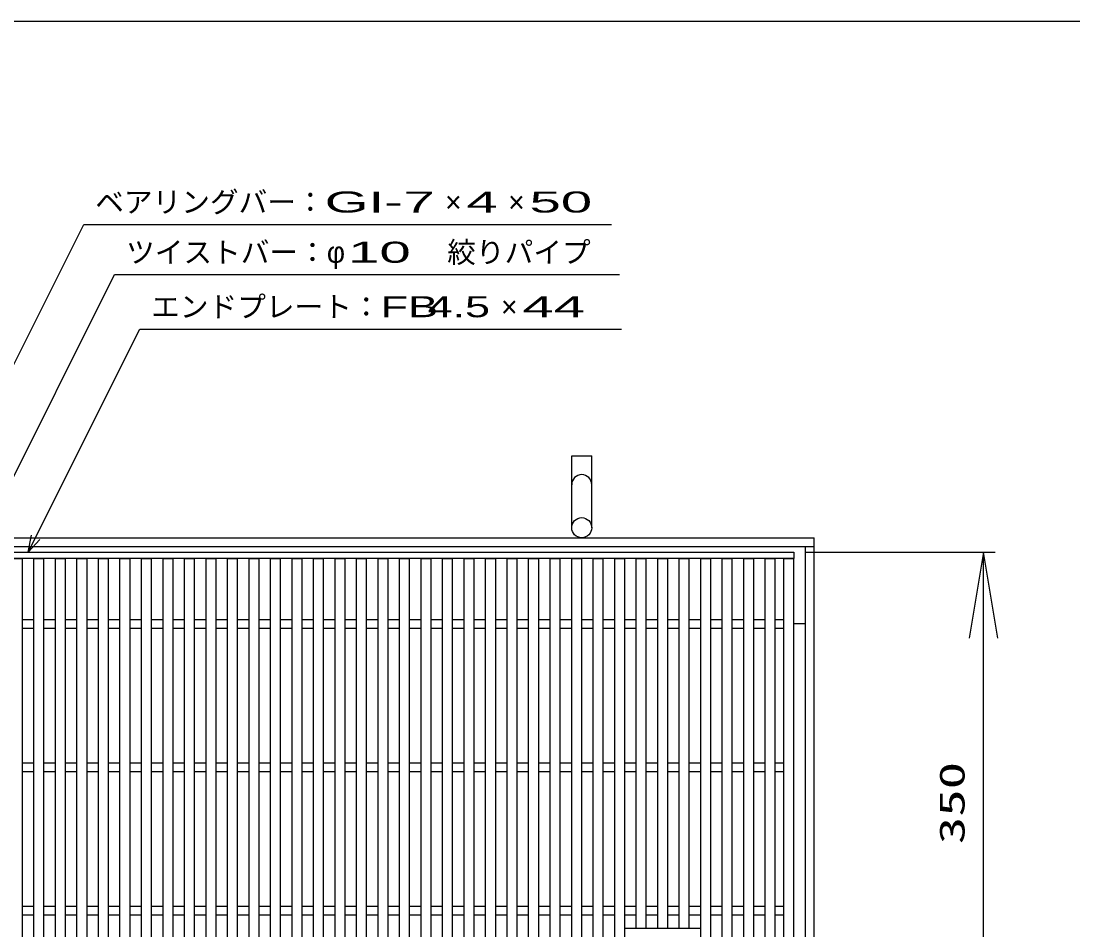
# Model space of a CAD drawing. Units: millimetres, scale not verified. Extents: x -1456 to 1389, y -1026 to 839.
# Drawn here: x -925 to -191, y 205 to 839 of the extents above; entities that cross this region are included whole.
import ezdxf
from ezdxf.enums import TextEntityAlignment as Align

# ---------------------------------------------------------------- set-up
doc = ezdxf.new("R2010")
doc.units = ezdxf.units.MM
doc.header["$LTSCALE"] = 8
for name, color, linetype, lineweight in [('0_2', 150, 'Continuous', 25), ('16', 3, 'Continuous', 25), ('17', 2, 'Continuous', 25), ('19', 6, 'Continuous', 25), ('22', 4, 'Continuous', 25)]:
    doc.layers.add(name, color=color, linetype=linetype, lineweight=lineweight)
doc.styles.add('ベクトル', font='')
doc.styles.add('ＭＳ ゴシック', font='')
doc.styles.get('ベクトル').set_extended_font_data('ベクトル')
doc.styles.get('ＭＳ ゴシック').set_extended_font_data('MS Gothic')

# ---------------------------------------------------------------- blocks, each defined once
blk = doc.blocks.new('open_arrow')
at = {"color": 0, "linetype": 'Continuous', "lineweight": -2}
blk.add_lwpolyline([(7.5, 1.25), (0, 0), (7.5, -1.25)], dxfattribs=at)

msp = doc.modelspace()

# ---------------------------------------------------------------- linework, layer by layer
at = {"layer": '0_2'}
msp.add_line((-1379.2, 838.8), (1388.8, 838.8), dxfattribs=at)
at = {"layer": '16'}
for p, q in [((-1081, 468.5), (-386, 468.5)), ((-386, 464), (-1081, 464)), ((-931, 464), (-924, 464)), ((-924, -227), (-924, 464)), ((-916, -227), (-916, 464)), ((-916, 464), (-909, 464)), ((-909, -227), (-909, 464)), ((-901, -227), (-901, 464)), ((-901, 464), (-894, 464)), ((-894, -227), (-894, 464)), ((-886, -227), (-886, 464)), ((-886, 464), (-879, 464)), ((-879, -227), (-879, 464)), ((-871, -227), (-871, 464)), ((-871, 464), (-864, 464)), ((-864, -227), (-864, 464)), ((-856, -227), (-856, 464)), ((-856, 464), (-849, 464)), ((-849, -227), (-849, 464)), ((-841, -227), (-841, 464)), ((-841, 464), (-834, 464)), ((-834, -227), (-834, 464)), ((-826, -227), (-826, 464)), ((-826, 464), (-819, 464)), ((-819, -227), (-819, 464)), ((-811, -227), (-811, 464)), ((-811, 464), (-804, 464)), ((-804, -227), (-804, 464)), ((-796, -227), (-796, 464)), ((-796, 464), (-789, 464)), ((-789, -227), (-789, 464)), ((-781, -227), (-781, 464)), ((-781, 464), (-774, 464)), ((-774, -227), (-774, 464)), ((-766, -227), (-766, 464)), ((-766, 464), (-759, 464)), ((-759, -227), (-759, 464)), ((-751, -227), (-751, 464)), ((-751, 464), (-744, 464)), ((-744, -227), (-744, 464)), ((-736, -227), (-736, 464)), ((-736, 464), (-729, 464)), ((-729, -227), (-729, 464)), ((-721, -227), (-721, 464)), ((-721, 464), (-714, 464)), ((-714, -227), (-714, 464)), ((-706, -227), (-706, 464)), ((-706, 464), (-699, 464)), ((-699, -227), (-699, 464)), ((-691, -227), (-691, 464)), ((-691, 464), (-684, 464)), ((-684, -227), (-684, 464)), ((-676, -227), (-676, 464)), ((-676, 464), (-669, 464)), ((-669, -227), (-669, 464)), ((-661, -227), (-661, 464)), ((-661, 464), (-654, 464)), ((-654, -227), (-654, 464)), ((-646, -227), (-646, 464)), ((-646, 464), (-639, 464)), ((-639, -227), (-639, 464)), ((-631, -227), (-631, 464)), ((-631, 464), (-624, 464)), ((-624, -227), (-624, 464)), ((-616, -227), (-616, 464)), ((-616, 464), (-609, 464)), ((-609, -227), (-609, 464)), ((-601, -227), (-601, 464)), ((-601, 464), (-594, 464)), ((-594, -227), (-594, 464)), ((-586, -227), (-586, 464)), ((-586, 464), (-579, 464)), ((-579, -227), (-579, 464)), ((-571, -227), (-571, 464)), ((-571, 464), (-564, 464)), ((-564, -227), (-564, 464)), ((-556, -227), (-556, 464)), ((-556, 464), (-549, 464)), ((-549, -227), (-549, 464)), ((-541, -227), (-541, 464)), ((-541, 464), (-534, 464)), ((-534, -227), (-534, 464)), ((-526, -227), (-526, 464)), ((-526, 464), (-519, 464)), ((-519, -227), (-519, 464)), ((-511, -227), (-511, 464)), ((-511, 464), (-504, 464)), ((-504, -227), (-504, 464)), ((-496, 464), (-489, 464)), ((-496, 206), (-496, 464)), ((-489, 206), (-489, 464)), ((-481, 464), (-474, 464)), ((-481, 206), (-481, 464)), ((-474, 206), (-474, 464)), ((-466, 464), (-459, 464)), ((-466, 206), (-466, 464)), ((-459, 206), (-459, 464)), ((-451, -227), (-451, 464)), ((-451, 464), (-444, 464)), ((-444, -227), (-444, 464)), ((-436, -227), (-436, 464)), ((-436, 464), (-429, 464)), ((-429, -227), (-429, 464)), ((-421, -227), (-421, 464)), ((-421, 464), (-414, 464)), ((-414, -227), (-414, 464)), ((-406, -227), (-406, 464)), ((-406, 464), (-399, 464)), ((-399, -227), (-399, 464)), ((-393, -227), (-393, 464)), ((-393, 464), (-386, 464)), ((-386, 468.5), (-386, 464)), ((-386, -227), (-386, 464)), ((-924, 421.5), (-916, 421.5)), ((-909, 421.5), (-901, 421.5)), ((-894, 421.5), (-886, 421.5)), ((-879, 421.5), (-871, 421.5)), ((-864, 421.5), (-856, 421.5)), ((-849, 421.5), (-841, 421.5)), ((-834, 421.5), (-826, 421.5)), ((-819, 421.5), (-811, 421.5)), ((-804, 421.5), (-796, 421.5)), ((-789, 421.5), (-781, 421.5)), ((-774, 421.5), (-766, 421.5)), ((-759, 421.5), (-751, 421.5)), ((-744, 421.5), (-736, 421.5)), ((-729, 421.5), (-721, 421.5)), ((-714, 421.5), (-706, 421.5)), ((-699, 421.5), (-691, 421.5)), ((-684, 421.5), (-676, 421.5)), ((-669, 421.5), (-661, 421.5)), ((-654, 421.5), (-646, 421.5)), ((-639, 421.5), (-631, 421.5)), ((-624, 421.5), (-616, 421.5)), ((-609, 421.5), (-601, 421.5)), ((-594, 421.5), (-586, 421.5)), ((-579, 421.5), (-571, 421.5)), ((-564, 421.5), (-556, 421.5)), ((-549, 421.5), (-541, 421.5)), ((-534, 421.5), (-526, 421.5)), ((-519, 421.5), (-511, 421.5)), ((-504, 421.5), (-496, 421.5)), ((-489, 421.5), (-481, 421.5)), ((-474, 421.5), (-466, 421.5)), ((-459, 421.5), (-451, 421.5)), ((-444, 421.5), (-436, 421.5)), ((-429, 421.5), (-421, 421.5)), ((-414, 421.5), (-406, 421.5)), ((-399, 421.5), (-393, 421.5)), ((-924, 415.5), (-916, 415.5)), ((-909, 415.5), (-901, 415.5)), ((-894, 415.5), (-886, 415.5)), ((-879, 415.5), (-871, 415.5)), ((-864, 415.5), (-856, 415.5)), ((-849, 415.5), (-841, 415.5)), ((-834, 415.5), (-826, 415.5)), ((-819, 415.5), (-811, 415.5)), ((-804, 415.5), (-796, 415.5)), ((-789, 415.5), (-781, 415.5)), ((-774, 415.5), (-766, 415.5)), ((-759, 415.5), (-751, 415.5)), ((-744, 415.5), (-736, 415.5)), ((-729, 415.5), (-721, 415.5)), ((-714, 415.5), (-706, 415.5)), ((-699, 415.5), (-691, 415.5)), ((-684, 415.5), (-676, 415.5)), ((-669, 415.5), (-661, 415.5)), ((-654, 415.5), (-646, 415.5)), ((-639, 415.5), (-631, 415.5)), ((-624, 415.5), (-616, 415.5)), ((-609, 415.5), (-601, 415.5)), ((-594, 415.5), (-586, 415.5)), ((-579, 415.5), (-571, 415.5)), ((-564, 415.5), (-556, 415.5)), ((-549, 415.5), (-541, 415.5)), ((-534, 415.5), (-526, 415.5)), ((-519, 415.5), (-511, 415.5)), ((-504, 415.5), (-496, 415.5)), ((-489, 415.5), (-481, 415.5)), ((-474, 415.5), (-466, 415.5)), ((-459, 415.5), (-451, 415.5)), ((-444, 415.5), (-436, 415.5)), ((-429, 415.5), (-421, 415.5)), ((-414, 415.5), (-406, 415.5)), ((-399, 415.5), (-393, 415.5)), ((-924, 321.5), (-916, 321.5)), ((-924, 315.5), (-916, 315.5)), ((-909, 321.5), (-901, 321.5)), ((-909, 315.5), (-901, 315.5)), ((-894, 321.5), (-886, 321.5)), ((-894, 315.5), (-886, 315.5)), ((-879, 321.5), (-871, 321.5)), ((-879, 315.5), (-871, 315.5)), ((-864, 321.5), (-856, 321.5)), ((-864, 315.5), (-856, 315.5)), ((-849, 321.5), (-841, 321.5)), ((-849, 315.5), (-841, 315.5)), ((-834, 321.5), (-826, 321.5)), ((-834, 315.5), (-826, 315.5)), ((-819, 321.5), (-811, 321.5)), ((-819, 315.5), (-811, 315.5)), ((-804, 321.5), (-796, 321.5)), ((-804, 315.5), (-796, 315.5)), ((-789, 321.5), (-781, 321.5)), ((-789, 315.5), (-781, 315.5)), ((-774, 321.5), (-766, 321.5)), ((-774, 315.5), (-766, 315.5)), ((-759, 321.5), (-751, 321.5)), ((-759, 315.5), (-751, 315.5)), ((-744, 321.5), (-736, 321.5)), ((-744, 315.5), (-736, 315.5)), ((-729, 321.5), (-721, 321.5)), ((-729, 315.5), (-721, 315.5)), ((-714, 321.5), (-706, 321.5)), ((-714, 315.5), (-706, 315.5)), ((-699, 321.5), (-691, 321.5)), ((-699, 315.5), (-691, 315.5)), ((-684, 321.5), (-676, 321.5)), ((-684, 315.5), (-676, 315.5)), ((-669, 321.5), (-661, 321.5)), ((-669, 315.5), (-661, 315.5)), ((-654, 321.5), (-646, 321.5)), ((-654, 315.5), (-646, 315.5)), ((-639, 321.5), (-631, 321.5)), ((-639, 315.5), (-631, 315.5)), ((-624, 321.5), (-616, 321.5)), ((-624, 315.5), (-616, 315.5)), ((-609, 321.5), (-601, 321.5)), ((-609, 315.5), (-601, 315.5)), ((-594, 321.5), (-586, 321.5)), ((-594, 315.5), (-586, 315.5)), ((-579, 321.5), (-571, 321.5)), ((-579, 315.5), (-571, 315.5)), ((-564, 321.5), (-556, 321.5)), ((-564, 315.5), (-556, 315.5)), ((-549, 321.5), (-541, 321.5)), ((-549, 315.5), (-541, 315.5)), ((-534, 321.5), (-526, 321.5)), ((-534, 315.5), (-526, 315.5)), ((-519, 321.5), (-511, 321.5)), ((-519, 315.5), (-511, 315.5)), ((-504, 321.5), (-496, 321.5)), ((-504, 315.5), (-496, 315.5)), ((-489, 321.5), (-481, 321.5)), ((-489, 315.5), (-481, 315.5)), ((-474, 321.5), (-466, 321.5)), ((-474, 315.5), (-466, 315.5)), ((-459, 321.5), (-451, 321.5)), ((-459, 315.5), (-451, 315.5)), ((-444, 321.5), (-436, 321.5)), ((-444, 315.5), (-436, 315.5)), ((-429, 321.5), (-421, 321.5)), ((-429, 315.5), (-421, 315.5)), ((-414, 321.5), (-406, 321.5)), ((-414, 315.5), (-406, 315.5)), ((-399, 321.5), (-393, 321.5)), ((-399, 315.5), (-393, 315.5)), ((-924, 221.5), (-916, 221.5)), ((-909, 221.5), (-901, 221.5)), ((-894, 221.5), (-886, 221.5)), ((-879, 221.5), (-871, 221.5)), ((-864, 221.5), (-856, 221.5)), ((-849, 221.5), (-841, 221.5)), ((-834, 221.5), (-826, 221.5)), ((-819, 221.5), (-811, 221.5)), ((-804, 221.5), (-796, 221.5)), ((-789, 221.5), (-781, 221.5)), ((-774, 221.5), (-766, 221.5)), ((-759, 221.5), (-751, 221.5)), ((-744, 221.5), (-736, 221.5)), ((-729, 221.5), (-721, 221.5)), ((-714, 221.5), (-706, 221.5)), ((-699, 221.5), (-691, 221.5)), ((-684, 221.5), (-676, 221.5)), ((-669, 221.5), (-661, 221.5)), ((-654, 221.5), (-646, 221.5)), ((-639, 221.5), (-631, 221.5)), ((-624, 221.5), (-616, 221.5)), ((-609, 221.5), (-601, 221.5)), ((-594, 221.5), (-586, 221.5)), ((-579, 221.5), (-571, 221.5)), ((-564, 221.5), (-556, 221.5)), ((-549, 221.5), (-541, 221.5)), ((-534, 221.5), (-526, 221.5)), ((-519, 221.5), (-511, 221.5)), ((-504, 221.5), (-496, 221.5)), ((-489, 221.5), (-481, 221.5)), ((-474, 221.5), (-466, 221.5)), ((-459, 221.5), (-451, 221.5)), ((-444, 221.5), (-436, 221.5)), ((-429, 221.5), (-421, 221.5)), ((-414, 221.5), (-406, 221.5)), ((-399, 221.5), (-393, 221.5)), ((-924, 215.5), (-916, 215.5)), ((-909, 215.5), (-901, 215.5)), ((-894, 215.5), (-886, 215.5)), ((-879, 215.5), (-871, 215.5)), ((-864, 215.5), (-856, 215.5)), ((-849, 215.5), (-841, 215.5)), ((-834, 215.5), (-826, 215.5)), ((-819, 215.5), (-811, 215.5)), ((-804, 215.5), (-796, 215.5)), ((-789, 215.5), (-781, 215.5)), ((-774, 215.5), (-766, 215.5)), ((-759, 215.5), (-751, 215.5)), ((-744, 215.5), (-736, 215.5)), ((-729, 215.5), (-721, 215.5)), ((-714, 215.5), (-706, 215.5)), ((-699, 215.5), (-691, 215.5)), ((-684, 215.5), (-676, 215.5)), ((-669, 215.5), (-661, 215.5)), ((-654, 215.5), (-646, 215.5)), ((-639, 215.5), (-631, 215.5)), ((-624, 215.5), (-616, 215.5)), ((-609, 215.5), (-601, 215.5)), ((-594, 215.5), (-586, 215.5)), ((-579, 215.5), (-571, 215.5)), ((-564, 215.5), (-556, 215.5)), ((-549, 215.5), (-541, 215.5)), ((-534, 215.5), (-526, 215.5)), ((-519, 215.5), (-511, 215.5)), ((-504, 215.5), (-496, 215.5)), ((-489, 215.5), (-481, 215.5)), ((-474, 215.5), (-466, 215.5)), ((-459, 215.5), (-451, 215.5)), ((-444, 215.5), (-436, 215.5)), ((-429, 215.5), (-421, 215.5)), ((-414, 215.5), (-406, 215.5)), ((-399, 215.5), (-393, 215.5))]:
    msp.add_line(p, q, dxfattribs=at)
at = {"layer": '17', "color": 3}
msp.add_line((-451, 206), (-504, 206), dxfattribs=at)
at = {"layer": '19'}
for p, q in [((-541, 485.5), (-541, 535.5)), ((-541, 535.5), (-527, 535.5)), ((-527, 485.5), (-527, 535.5)), ((-1095, 478.5), (-372, 478.5)), ((-372, -241.5), (-372, 478.5)), ((-1095, 472.5), (-372, 472.5)), ((-378, -235.5), (-378, 472.5)), ((-378, 418.5), (-386, 418.5))]:
    msp.add_line(p, q, dxfattribs=at)
msp.add_circle((-534, 485.5), 7, dxfattribs=at)
msp.add_arc((-534, 515.5), 7, 0, 180, dxfattribs=at)
at = {"layer": '22'}
for p, q in [((-1044, 371.5), (-881.25, 697)), ((-881.25, 697), (-513.25, 697)), ((-980, 421.5), (-859.75, 662)), ((-859.75, 662), (-507.75, 662)), ((-920, 468.5), (-842.25, 624)), ((-842.25, 624), (-506.25, 624)), ((-920, 468.5), (-917.6, 480.18)), ((-920, 468.5), (-912, 477.3)), ((-378, 468.5), (-245.708, 468.5)), ((-253.708, 118.5), (-253.708, 468.5))]:
    msp.add_line(p, q, dxfattribs=at)

# ---------------------------------------------------------------- block references
at = {"layer": '22', "xscale": 8, "yscale": 8, "rotation": 270}
msp.add_blockref('open_arrow', (-253.708, 468.5), dxfattribs=at)

# ---------------------------------------------------------------- texts
at = {"layer": '22', "color": 2, "style": 'ベクトル'}
for s, p in [('ベアリングバー：', (-873.25, 712.6)), ('×', (-629.25, 712.6)), ('×', (-585.25, 712.6)), ('ツイストバー：', (-851.75, 677.6)), ('絞りパイプ', (-627.75, 677.6)), ('φ', (-711.75, 677.6)), ('エンドプレート：', (-834.25, 639.6)), ('×', (-590.25, 639.6))]:
    msp.add_text(s, height=14.66, dxfattribs=at).set_placement(p, align=Align.MIDDLE_LEFT)
for s, width, p in [('GI-', 2, (-713.25, 712.6)), (' 7 ', 2, (-669.25, 712.6)), (' 4 ', 2, (-625.25, 712.6)), (' 50 ', 2, (-581.25, 712.6)), (' 10 ', 2, (-707.75, 677.6)), ('FB', 1.6, (-674.25, 639.6)), (' 4.5 ', 1.6, (-650.25, 639.6)), (' 44 ', 2, (-586.25, 639.6))]:
    msp.add_text(s, height=14.66, dxfattribs=dict(at, width=width)).set_placement(p, align=Align.MIDDLE_LEFT)
at = {"layer": '22', "style": 'ＭＳ ゴシック', "width": 1.6}
msp.add_text('350', height=17.6, rotation=90, dxfattribs=at).set_placement((-261.708, 293.5), align=Align.BOTTOM_CENTER)

doc.saveas('drawing.dxf')
